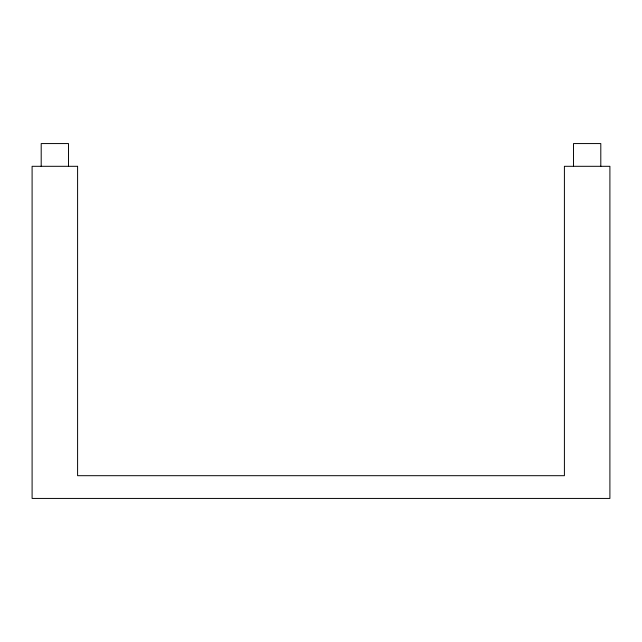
<?xml version="1.0" encoding="UTF-8"?>
<svg xmlns="http://www.w3.org/2000/svg" width="642" height="642" viewBox="0 0 642 642"><rect width="100%" height="100%" fill="white"/><g stroke="black" fill="none" stroke-linecap="round" stroke-linejoin="round"><path stroke-width="0.96" d="M600.8 166.31L600.8 143.567L573.507 143.567L573.507 166.31M68.493 166.31L68.493 143.567L41.2 143.567L41.2 166.31M77.594 166.31L32.1 166.31L32.1 498.433L609.9 498.433L609.9 166.31L564.406 166.31L564.406 475.69L77.594 475.69L77.594 166.31"/></g></svg>
